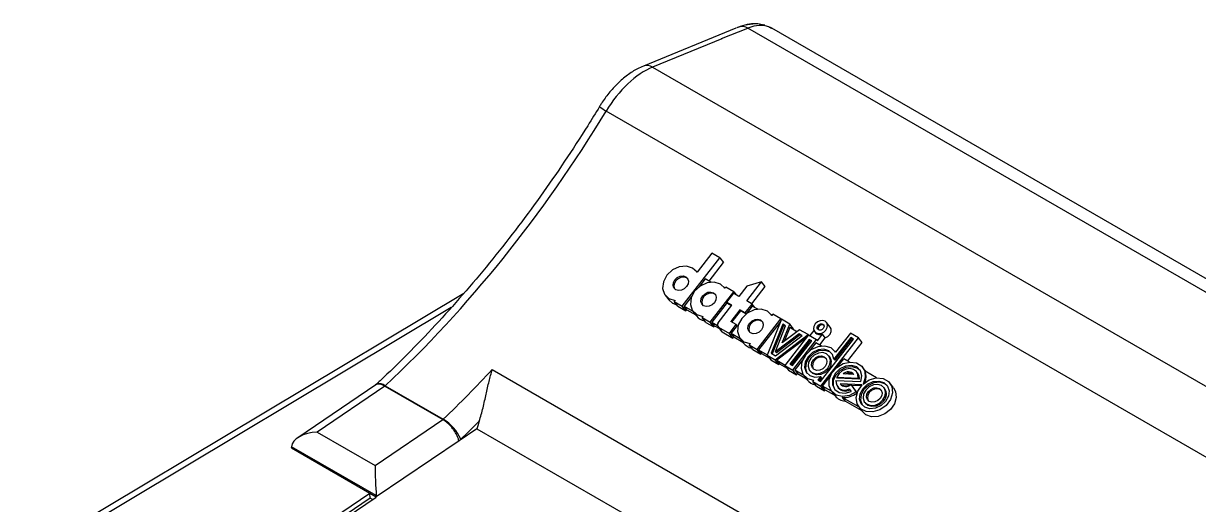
# Model space of a CAD drawing. Header units: millimetres. Extents: x 102 to 710, y 145 to 429.
# Drawn here: x 444.6 to 522.2, y 397.5 to 429.3 of the extents above; entities that cross this region are included whole.
import ezdxf

# ---------------------------------------------------------------- set-up
doc = ezdxf.new("R2010")
doc.units = ezdxf.units.MM

msp = doc.modelspace()

# ---------------------------------------------------------------- linework, layer by layer
at = {"color": 7, "linetype": 'Continuous', "lineweight": 25}
for p, q in [((491.6503, 428.9749), (485.5504, 426.4779)), ((490.7154, 428.291), (492.4625, 428.988)), ((491.8541, 429.0583), (491.7334, 429.0089)), ((492.34, 429.1809), (492.34, 429.1809)), ((617.3856, 356.8715), (492.4625, 428.988)), ((493.5705, 429.1694), (493.4605, 429.2098)), ((493.8337, 429.0727), (493.5186, 429.1649)), ((494.0245, 428.9598), (493.8699, 429.0541)), ((493.8699, 429.0541), (493.87, 429.0536)), ((494.0623, 428.9565), (493.8954, 429.0235)), ((618.805, 356.9444), (494.0307, 428.9751)), ((490.7338, 428.2804), (486.1588, 426.4077)), ((490.7154, 428.291), (490.7338, 428.2804)), ((490.7154, 428.2908), (490.7154, 428.291)), ((486.1588, 426.4077), (610.9479, 354.3685)), ((607.921, 351.432), (483.0837, 423.4991)), ((490.0725, 414.0957), (489.0935, 412.8359)), ((490.6029, 413.7895), (490.0725, 414.0957)), ((488.1175, 410.5917), (490.6029, 413.7895)), ((489.8912, 412.2509), (490.8434, 413.4762)), ((490.6029, 413.7895), (490.8434, 413.4762)), ((489.0959, 412.8391), (489.0481, 412.9014)), ((489.6341, 412.3993), (489.2113, 411.8553)), ((490.0097, 412.1825), (489.6341, 412.3993)), ((490.9344, 411.7778), (490.8865, 411.8401)), ((490.9922, 411.8521), (490.9319, 411.7746)), ((491.5225, 411.546), (490.9922, 411.8521)), ((492.3784, 411.9223), (491.8512, 411.2439)), ((493.3606, 412.1975), (492.3784, 411.9223)), ((492.3815, 410.9378), (493.3606, 412.1975)), ((492.7157, 410.7449), (493.6012, 411.8842)), ((493.6012, 411.8842), (493.3606, 412.1975)), ((473.6691, 411.4362), (417.1538, 377.6298)), ((486.9858, 411.3181), (487.2263, 411.0047)), ((488.7445, 411.2547), (488.2333, 410.5969)), ((489.956, 409.5304), (491.5225, 411.546)), ((491.4976, 411.448), (491.0458, 410.8666)), ((491.8512, 411.2439), (491.4976, 411.448)), ((491.5225, 411.546), (491.6774, 411.3443)), ((487.6475, 410.9754), (487.5872, 410.8979)), ((487.5872, 410.8979), (488.1175, 410.5917)), ((487.8278, 410.5845), (487.5872, 410.8979)), ((487.8278, 410.5845), (488.3581, 410.2784)), ((488.3581, 410.2784), (488.1175, 410.5917)), ((488.2333, 410.5969), (488.8256, 410.255)), ((488.4184, 410.3559), (488.2333, 410.5969)), ((488.3581, 410.2784), (488.4184, 410.3559)), ((488.4184, 410.3559), (489.0106, 410.014)), ((488.8242, 410.2568), (489.0648, 409.9434)), ((491.0758, 410.8275), (490.0718, 409.5356)), ((490.4956, 409.4997), (491.3993, 410.6625)), ((491.3993, 410.6625), (491.0458, 410.8666)), ((491.0458, 410.8666), (491.1013, 410.7943)), ((491.1013, 410.7943), (491.3777, 410.6347)), ((491.9296, 410.3564), (491.3271, 409.5811)), ((491.4043, 409.5366), (491.9852, 410.2841)), ((492.2832, 410.1523), (491.9296, 410.3564)), ((491.9852, 410.2841), (491.9296, 410.3564)), ((491.9852, 410.2841), (492.3387, 410.08)), ((492.2832, 410.1523), (492.7351, 410.7337)), ((492.7454, 410.6032), (492.3387, 410.08)), ((492.7351, 410.7337), (492.3815, 410.9378)), ((492.9067, 410.5101), (492.7351, 410.7337)), ((493.121, 410.3864), (492.7454, 410.6032)), ((489.4859, 409.9141), (489.4257, 409.8365)), ((489.6663, 409.5232), (489.4257, 409.8365)), ((489.4257, 409.8365), (489.956, 409.5304)), ((489.6663, 409.5232), (490.1966, 409.217)), ((490.1966, 409.217), (489.956, 409.5304)), ((490.0718, 409.5356), (490.4421, 409.3218)), ((490.2569, 409.2946), (490.0718, 409.5356)), ((491.6807, 409.377), (491.3271, 409.5811)), ((492.3387, 410.08), (492.2832, 410.1523)), ((493.0673, 407.7343), (494.6338, 409.7499)), ((494.5839, 409.5419), (493.1598, 407.7096)), ((494.6692, 409.7295), (493.7214, 407.3567)), ((494.0457, 409.9817), (493.9978, 410.044)), ((494.1035, 410.056), (494.0432, 409.9785)), ((494.6338, 409.7499), (494.1035, 410.056)), ((494.5923, 409.537), (494.5839, 409.5419)), ((494.6624, 409.7126), (494.6338, 409.7499)), ((495.2287, 409.4064), (494.6692, 409.7295)), ((497.9018, 409.2049), (497.6612, 409.5183)), ((490.1966, 409.217), (490.2569, 409.2946)), ((490.2569, 409.2946), (490.5791, 409.1085)), ((490.474, 409.2454), (490.7146, 408.932)), ((490.7623, 408.8905), (490.5217, 409.2038)), ((490.5217, 409.2038), (491.2288, 408.7956)), ((490.7623, 408.8905), (491.4694, 408.4823)), ((491.2288, 408.7956), (491.6807, 409.377)), ((491.4694, 408.4823), (491.2288, 408.7956)), ((491.7362, 409.3047), (491.3446, 408.8008)), ((491.3446, 408.8008), (491.9369, 408.4589)), ((491.5296, 408.5598), (491.3446, 408.8008)), ((491.6807, 409.377), (491.7362, 409.3047)), ((494.7645, 409.3936), (493.999, 407.4772)), ((494.8201, 409.3213), (494.0676, 407.4376)), ((494.2517, 407.0506), (496.4369, 408.709)), ((494.2753, 407.3177), (496.0403, 408.6572)), ((494.2767, 407.5977), (494.9511, 409.286)), ((495.8538, 408.7648), (494.2989, 407.5848)), ((495.9093, 408.6925), (494.3544, 407.5125)), ((494.7319, 408.1627), (495.2287, 409.4064)), ((495.8774, 409.032), (494.7319, 408.1627)), ((494.9511, 409.286), (494.7645, 409.3936)), ((494.7645, 409.3936), (494.8201, 409.3213)), ((494.938, 409.2532), (494.8201, 409.3213)), ((495.2204, 409.1744), (494.853, 408.2546)), ((496.4723, 408.6885), (494.9058, 406.673)), ((495.7001, 408.8975), (495.2204, 409.1744)), ((495.4693, 409.0931), (495.2287, 409.4064)), ((495.4491, 409.0424), (495.4693, 409.0931)), ((496.0403, 408.6572), (495.8538, 408.7648)), ((495.8538, 408.7648), (495.9093, 408.6925)), ((496.4369, 408.709), (495.8774, 409.032)), ((496.0102, 408.6343), (495.9093, 408.6925)), ((496.4624, 408.6758), (496.4369, 408.709)), ((496.4723, 408.6885), (497.0026, 408.3824)), ((496.8215, 408.9941), (496.5494, 408.644)), ((496.868, 408.9093), (496.9236, 408.837)), ((497.0581, 408.3101), (497.3861, 408.732)), ((497.5711, 408.491), (497.3861, 408.732)), ((499.2296, 408.8094), (498.2505, 407.5497)), ((499.7599, 408.5033), (499.2296, 408.8094)), ((491.4694, 408.4823), (491.5296, 408.5598)), ((491.5296, 408.5598), (492.1219, 408.2179)), ((491.9355, 408.4607), (492.1761, 408.1473)), ((492.5972, 408.118), (492.537, 408.0405)), ((492.7775, 407.7271), (492.537, 408.0405)), ((492.537, 408.0405), (493.0673, 407.7343)), ((496.3449, 408.5247), (494.3588, 407.0174)), ((496.4984, 408.3927), (495.2332, 406.7647)), ((496.5539, 408.3204), (495.3103, 406.7202)), ((495.4099, 406.6627), (496.6752, 408.2906)), ((495.4361, 406.3668), (497.0026, 408.3824)), ((496.6752, 408.2906), (496.4984, 408.3927)), ((496.4984, 408.3927), (496.5539, 408.3204)), ((496.9527, 408.1744), (496.5299, 407.6304)), ((496.6536, 408.2628), (496.5539, 408.3204)), ((497.3283, 407.9576), (496.9527, 408.1744)), ((497.0026, 408.3824), (497.0581, 408.3101)), ((497.2097, 408.026), (497.5711, 408.491)), ((497.2484, 405.6013), (499.4325, 408.4115)), ((497.2746, 405.3055), (499.7599, 408.5033)), ((499.2557, 408.5136), (498.147, 407.087)), ((499.3112, 408.4413), (498.2025, 407.0147)), ((499.0482, 406.9647), (500.0005, 408.1899)), ((499.4325, 408.4115), (499.2557, 408.5136)), ((499.2557, 408.5136), (499.3112, 408.4413)), ((499.4109, 408.3837), (499.3112, 408.4413)), ((500.0005, 408.1899), (499.7599, 408.5033)), ((492.7775, 407.7271), (493.3079, 407.4209)), ((493.3079, 407.4209), (493.0673, 407.7343)), ((493.1598, 407.7096), (493.3449, 407.4686)), ((493.1598, 407.7096), (493.7307, 407.38)), ((493.3079, 407.4209), (493.3449, 407.4686)), ((493.3449, 407.4686), (493.8668, 407.1672)), ((493.7214, 407.3567), (494.2517, 407.0506)), ((493.7214, 407.3567), (493.9619, 407.0434)), ((493.999, 407.4772), (494.2753, 407.3177)), ((494.2989, 407.5848), (494.2767, 407.5977)), ((494.2767, 407.5977), (494.3322, 407.5253)), ((494.2989, 407.5848), (494.3544, 407.5125)), ((494.3544, 407.5125), (494.3322, 407.5253)), ((497.864, 407.2384), (497.8085, 407.3107)), ((498.253, 407.5529), (498.2051, 407.6152)), ((498.3684, 406.5691), (498.7912, 407.1131)), ((499.1668, 406.8963), (498.7912, 407.1131)), ((475.5553, 406.4033), (578.2449, 347.1219)), ((493.9619, 407.0434), (494.4923, 406.7372)), ((494.4923, 406.7372), (494.2517, 407.0506)), ((494.3588, 407.0174), (494.5439, 406.7764)), ((494.3588, 407.0174), (494.9212, 406.6928)), ((494.4923, 406.7372), (494.5439, 406.7764)), ((494.5439, 406.7764), (495.0512, 406.4835)), ((494.9058, 406.673), (495.4361, 406.3668)), ((494.9058, 406.673), (495.1463, 406.3596)), ((495.1463, 406.3596), (495.6767, 406.0535)), ((495.2332, 406.7647), (495.4099, 406.6627)), ((495.6767, 406.0535), (495.4361, 406.3668)), ((496.0631, 407.0298), (495.5519, 406.372)), ((495.5519, 406.372), (496.1441, 406.0301)), ((495.5519, 406.372), (495.7369, 406.131)), ((496.5394, 406.3363), (496.5949, 406.264)), ((498.147, 407.087), (498.2025, 407.0147)), ((500.2694, 406.2597), (500.0436, 406.5539)), ((495.6767, 406.0535), (495.7369, 406.131)), ((495.7369, 406.131), (496.3292, 405.7891)), ((496.1428, 406.0319), (496.3834, 405.7185)), ((496.8045, 405.6892), (496.7442, 405.6116)), ((496.7442, 405.6116), (497.2746, 405.3055)), ((496.9848, 405.2983), (496.7442, 405.6116)), ((497.2615, 405.9477), (497.0716, 405.7034)), ((497.0716, 405.7034), (497.2484, 405.6013)), ((497.317, 405.8754), (497.1488, 405.6589)), ((497.2615, 405.9477), (497.317, 405.8754)), ((497.3903, 405.3107), (497.9015, 405.9684)), ((498.2739, 405.6863), (499.9151, 405.6087)), ((498.3913, 405.8327), (498.3357, 405.905)), ((498.3357, 405.905), (499.7509, 405.8381)), ((499.8064, 405.7658), (498.3913, 405.8327)), ((499.4654, 406.0733), (498.7448, 406.1074)), ((499.7025, 406.1771), (499.647, 406.2494)), ((499.7509, 405.8381), (499.8064, 405.7658)), ((500.9699, 405.8553), (500.2064, 406.2961)), ((467.8598, 405.3921), (462.7014, 401.8931)), ((468.4493, 405.3061), (463.973, 402.2698)), ((467.8973, 405.4313), (467.8434, 405.381)), ((468.4794, 405.3328), (468.4503, 405.3056)), ((468.4503, 405.3056), (472.2847, 403.092)), ((468.4794, 405.3328), (472.3135, 403.1194)), ((496.9848, 405.2983), (497.5152, 404.9921)), ((497.5152, 404.9921), (497.2746, 405.3055)), ((497.5754, 405.0697), (497.3903, 405.3107)), ((497.9826, 404.9688), (497.3903, 405.3107)), ((497.5152, 404.9921), (497.5754, 405.0697)), ((497.5754, 405.0697), (498.1677, 404.7277)), ((497.9813, 404.9705), (498.2219, 404.6572)), ((498.3779, 405.275), (498.4334, 405.2027)), ((500.0098, 405.3825), (498.5594, 405.4511)), ((498.5594, 405.4511), (498.5948, 405.4049)), ((499.1788, 405.3521), (498.6217, 405.3784)), ((499.1588, 405.122), (499.2779, 404.9534)), ((499.2645, 405.4054), (499.6083, 404.9189)), ((499.2645, 405.4054), (499.3201, 405.3331)), ((499.9486, 405.3157), (499.3102, 405.3459)), ((499.3201, 405.3331), (499.6639, 404.8465)), ((499.6639, 404.8465), (499.6083, 404.9189)), ((501.5056, 405.1361), (501.4501, 405.2085)), ((502.0873, 405.1996), (501.8467, 405.513)), ((499.7857, 403.9279), (498.6985, 404.5555)), ((498.6985, 404.5555), (498.8836, 404.3145)), ((499.9708, 403.6868), (498.8836, 404.3145)), ((500.181, 404.2341), (500.2365, 404.1618)), ((499.7844, 403.9296), (500.025, 403.6163)), ((467.8084, 400.0557), (472.2847, 403.092)), ((472.2847, 403.092), (472.3135, 403.1194)), ((472.2847, 403.092), (472.2847, 403.092)), ((474.5393, 402.4909), (473.3592, 401.6904)), ((474.5393, 402.4909), (575.0017, 344.4953)), ((463.973, 402.2698), (467.8084, 400.0557)), ((473.3592, 401.6904), (467.8854, 397.9775)), ((473.4685, 401.7942), (473.3592, 401.6904)), ((462.2816, 401.2125), (462.2832, 401.2524)), ((462.2816, 401.2125), (467.8854, 397.9775)), ((467.8821, 398.0648), (462.2857, 401.2956)), ((467.8084, 400.0557), (467.8084, 400.0557)), ((467.4489, 398.2074), (428.1585, 371.556)), ((467.4736, 397.8962), (428.1832, 371.2449)), ((462.5168, 394.3291), (467.8732, 397.9624)), ((467.8732, 397.9624), (467.4489, 398.2074)), ((467.4736, 397.8962), (467.4489, 398.2074)), ((467.6367, 397.802), (467.4736, 397.8962))]:
    msp.add_line(p, q, dxfattribs=at)
at = {"color": 8, "linetype": 'Continuous', "lineweight": 25}
for p, q in [((493.8337, 429.0727), (493.8337, 429.0727)), ((472.828, 410.4949), (417.764, 377.5566))]:
    msp.add_line(p, q, dxfattribs=at)
at = {"color": 7, "linetype": 'Continuous', "lineweight": 25, "flags": 128}
for points in [[(489.0935, 412.8359), (488.8017, 413.1167), (488.3902, 413.2438), (487.9218, 413.1979), (487.4678, 412.986), (487.0977, 412.6404), (486.8678, 412.2139), (486.8132, 411.7715), (486.9422, 411.3807), (487.2352, 411.1011), (487.6475, 410.9754)], [(488.4058, 411.8853), (488.2494, 411.7392), (488.0576, 411.6495), (487.8596, 411.6299), (487.6855, 411.6834), (487.5619, 411.8018), (487.5076, 411.967), (487.5308, 412.154), (487.628, 412.3343), (487.7844, 412.4804), (487.9762, 412.57), (488.1742, 412.5896), (488.3483, 412.5361), (488.4719, 412.4178), (488.5262, 412.2525), (488.503, 412.0655), (488.4058, 411.8853)], [(488.4785, 412.4067), (488.4038, 412.4638), (488.2298, 412.5173), (488.0317, 412.4977), (487.8399, 412.408), (487.6835, 412.262), (487.5863, 412.0817), (487.5631, 411.8947), (487.6108, 411.7405)], [(490.9319, 411.7746), (490.6402, 412.0553), (490.2287, 412.1825), (489.7602, 412.1366), (489.3063, 411.9247), (488.9362, 411.5791), (488.7062, 411.1526), (488.6516, 410.7102), (488.7807, 410.3193), (489.0737, 410.0398), (489.4859, 409.9141)], [(487.2263, 411.0047), (487.4758, 410.7877), (487.7525, 410.6826)], [(490.2443, 410.8239), (490.0879, 410.6779), (489.8961, 410.5882), (489.6981, 410.5686), (489.524, 410.6221), (489.4004, 410.7404), (489.3461, 410.9057), (489.3693, 411.0927), (489.4665, 411.273), (489.6229, 411.419), (489.8147, 411.5087), (490.0127, 411.5283), (490.1868, 411.4748), (490.3104, 411.3564), (490.3647, 411.1912), (490.3415, 411.0042), (490.2443, 410.8239)], [(490.317, 411.3454), (490.2423, 411.4025), (490.0682, 411.456), (489.8702, 411.4364), (489.6784, 411.3467), (489.522, 411.2006), (489.4248, 411.0204), (489.4016, 410.8334), (489.4493, 410.6792)], [(494.0432, 409.9785), (493.7515, 410.2592), (493.34, 410.3864), (492.8715, 410.3405), (492.4176, 410.1286), (492.0474, 409.783), (491.8175, 409.3565), (491.7629, 408.9141), (491.8919, 408.5232), (492.1849, 408.2437), (492.5972, 408.118)], [(493.3556, 409.0278), (493.1992, 408.8818), (493.0073, 408.7921), (492.8093, 408.7725), (492.6353, 408.826), (492.5117, 408.9443), (492.4573, 409.1096), (492.4805, 409.2966), (492.5778, 409.4769), (492.7342, 409.6229), (492.926, 409.7126), (493.124, 409.7322), (493.298, 409.6787), (493.4216, 409.5603), (493.476, 409.3951), (493.4528, 409.2081), (493.3556, 409.0278)], [(493.4283, 409.5493), (493.3536, 409.6064), (493.1795, 409.6599), (492.9815, 409.6403), (492.7897, 409.5506), (492.6333, 409.4045), (492.5361, 409.2243), (492.5129, 409.0373), (492.5605, 408.8831)], [(496.9634, 408.8262), (497.1216, 408.7776), (497.3016, 408.7954), (497.476, 408.8769), (497.6182, 409.0097), (497.7066, 409.1736), (497.7276, 409.3435), (497.6782, 409.4938), (497.5659, 409.6014), (497.4076, 409.65), (497.2276, 409.6322), (497.0533, 409.5507), (496.9111, 409.4179), (496.8227, 409.254), (496.8016, 409.084), (496.851, 408.9338), (496.9634, 408.8262)], [(497.4414, 409.1117), (497.3703, 409.0453), (497.2831, 409.0046), (497.1931, 408.9957), (497.114, 409.02), (497.0578, 409.0738), (497.0331, 409.1489), (497.0437, 409.2339), (497.0879, 409.3158), (497.1589, 409.3822), (497.2461, 409.423), (497.3361, 409.4319), (497.4153, 409.4076), (497.4714, 409.3538), (497.4961, 409.2787), (497.4856, 409.1937), (497.4414, 409.1117)], [(497.5711, 408.491), (497.7517, 408.5891), (497.89, 408.7406), (497.9624, 408.9195), (497.9564, 409.0952), (497.9018, 409.2049)], [(498.2505, 407.5497), (497.9587, 407.8304), (497.5472, 407.9575), (497.0788, 407.9117), (496.6249, 407.6998), (496.2547, 407.3542), (496.0248, 406.9277), (495.9702, 406.4852), (496.0992, 406.0944), (496.3922, 405.8149), (496.8045, 405.6892)], [(498.147, 407.087), (498.0463, 407.4055), (497.8116, 407.6346), (497.479, 407.7391), (497.0996, 407.7031), (496.7316, 407.532), (496.4315, 407.2521), (496.2454, 406.9065), (496.2019, 406.548), (496.3076, 406.2319), (496.5464, 406.0066), (496.8815, 405.9068), (497.2615, 405.9477)], [(498.0333, 407.4258), (497.8671, 407.5623), (497.5345, 407.6668), (497.1551, 407.6308), (496.7871, 407.4597), (496.487, 407.1798), (496.3009, 406.8341), (496.2574, 406.4757), (496.3631, 406.1596), (496.3701, 406.1489)], [(497.7396, 406.497), (497.881, 406.7592), (497.9148, 407.0311), (497.8357, 407.2715), (497.6559, 407.4437), (497.4028, 407.5215), (497.1148, 407.493), (496.8358, 407.3626), (496.6083, 407.1501), (496.4669, 406.8879), (496.4331, 406.6159), (496.5122, 406.3755), (496.6919, 406.2034), (496.9451, 406.1256), (497.2331, 406.1541), (497.5121, 406.2845), (497.7396, 406.497)], [(497.5629, 406.599), (497.4064, 406.4529), (497.2146, 406.3633), (497.0166, 406.3437), (496.8426, 406.3972), (496.719, 406.5155), (496.6646, 406.6808), (496.6878, 406.8678), (496.785, 407.048), (496.9415, 407.1941), (497.1333, 407.2838), (497.3313, 407.3034), (497.5053, 407.2499), (497.6289, 407.1315), (497.6833, 406.9663), (497.6601, 406.7793), (497.5629, 406.599)], [(497.6356, 407.1205), (497.5608, 407.1776), (497.3868, 407.2311), (497.1888, 407.2115), (496.997, 407.1218), (496.8406, 406.9757), (496.7433, 406.7955), (496.7201, 406.6085), (496.7678, 406.4543)], [(497.7952, 406.4247), (497.5676, 406.2122), (497.2886, 406.0818), (497.0006, 406.0533), (496.7475, 406.131), (496.5949, 406.264)], [(499.6083, 404.9189), (499.1732, 404.6941), (498.7148, 404.6237), (498.2995, 404.7178), (497.9872, 404.963), (497.823, 405.3236), (497.8308, 405.7476), (498.0094, 406.1738), (498.333, 406.5404), (498.7547, 406.7946), (499.2138, 406.8995), (499.6437, 406.8401), (499.9823, 406.6248), (500.1808, 406.2849), (500.2104, 405.8694), (500.0669, 405.4384)], [(499.9151, 405.6087), (499.9876, 405.9862), (499.8956, 406.3259), (499.6547, 406.5705), (499.3054, 406.6789), (498.9068, 406.6326), (498.526, 406.4396), (498.2272, 406.1324), (498.0608, 405.7627), (498.0549, 405.3929), (498.2105, 405.0854), (498.5013, 404.8921), (498.8783, 404.8454), (499.2779, 404.9534)], [(498.2086, 405.0876), (498.1104, 405.3206), (498.1163, 405.6904), (498.2827, 406.06), (498.5815, 406.3673), (498.9623, 406.5603), (499.361, 406.6066), (499.7102, 406.4982), (499.8718, 406.3645)], [(499.7509, 405.8381), (499.7341, 406.0746), (499.6281, 406.2725), (499.446, 406.4073), (499.2102, 406.4623), (498.95, 406.4307), (498.6975, 406.3165), (498.4839, 406.1337), (498.3357, 405.905)], [(500.0669, 405.4384), (500.482, 405.7204), (500.9469, 405.8531), (501.3923, 405.8169), (501.7515, 405.6171), (501.971, 405.2835), (502.0179, 404.866), (501.8854, 404.4269), (501.5931, 404.0318), (501.1847, 403.7396), (500.7213, 403.5939), (500.2718, 403.6166), (499.9036, 403.8042), (499.6715, 404.1287), (499.6102, 404.5417), (499.7289, 404.9816), (500.0098, 405.3825)], [(499.7025, 406.1771), (499.7896, 406.0023), (499.8064, 405.7658)], [(501.558, 404.2927), (501.2594, 404.0138), (500.8932, 403.8426), (500.5152, 403.8052), (500.1829, 403.9073), (499.9469, 404.1333), (499.8432, 404.4488), (499.8875, 404.8058), (500.0731, 405.1499), (500.3717, 405.4288), (500.7379, 405.5999), (501.1159, 405.6373), (501.4482, 405.5353), (501.6841, 405.3093), (501.7879, 404.9938), (501.7436, 404.6368), (501.558, 404.2927)], [(501.6749, 405.3236), (501.5037, 405.4629), (501.1714, 405.565), (500.7934, 405.5276), (500.4272, 405.3565), (500.1286, 405.0776), (499.943, 404.7335), (499.8987, 404.3765), (500.0025, 404.061), (500.0117, 404.0466)], [(502.0873, 405.1996), (502.216, 404.9574), (502.2593, 404.5603), (502.1404, 404.1427), (501.8754, 403.7608), (501.5, 403.4662), (501.0647, 403.2985), (500.6284, 403.2803), (500.2496, 403.414), (500.025, 403.6163)], [(501.3812, 404.3947), (501.5226, 404.6569), (501.5564, 404.9289), (501.4773, 405.1693), (501.2975, 405.3415), (501.0444, 405.4192), (500.7564, 405.3907), (500.4774, 405.2603), (500.2499, 405.0478), (500.1085, 404.7857), (500.0747, 404.5137), (500.1538, 404.2733), (500.3335, 404.1011), (500.5867, 404.0233), (500.8747, 404.0518), (501.1537, 404.1822), (501.3812, 404.3947)], [(501.2045, 404.4968), (501.048, 404.3507), (500.8562, 404.261), (500.6582, 404.2414), (500.4842, 404.2949), (500.3606, 404.4133), (500.3062, 404.5785), (500.3294, 404.7655), (500.4266, 404.9458), (500.5831, 405.0919), (500.7749, 405.1815), (500.9729, 405.2011), (501.1469, 405.1476), (501.2705, 405.0293), (501.3249, 404.864), (501.3017, 404.677), (501.2045, 404.4968)], [(501.2772, 405.0182), (501.2024, 405.0753), (501.0284, 405.1288), (500.8304, 405.1092), (500.6386, 405.0196), (500.4822, 404.8735), (500.3849, 404.6932), (500.3617, 404.5062), (500.4094, 404.352)], [(501.4368, 404.3224), (501.2092, 404.1099), (500.9302, 403.9795), (500.6422, 403.951), (500.3891, 404.0288), (500.2365, 404.1618)]]:
    msp.add_lwpolyline(points, dxfattribs=at)
at = {"color": 8, "linetype": 'Continuous', "lineweight": 25}
for centre, radius, start, end in [((492.0873, 428.4084), 0.6905, 57.085074, 109.744874), ((485.7838, 425.8292), 0.6894, 57.044161, 109.811106), ((485.6565, 427.8854), 5.0852, 233.644086, 239.606451), ((468.1109, 404.9247), 0.5498, 47.916809, 112.858214)]:
    msp.add_arc(centre, radius, start, end, dxfattribs=at)
at = {"color": 7, "linetype": 'Continuous', "lineweight": 25}
for centre, radius, start, end in [((493.3611, 427.815), 1.3395, 60.009612, 67.676114), ((489.7667, 410.4989), 0.8951, 218.360349, 258.680435), ((490.6331, 409.3628), 0.1941, 135.129862, 234.972202), ((490.8426, 409.0307), 0.1615, 217.627712, 240.205097), ((497.2273, 409.104), 0.4044, 221.313652, 293.112644), ((497.3567, 409.0939), 0.2652, 60.974991, 194.056192), ((492.878, 408.7028), 0.8951, 218.360349, 258.680435), ((497.3228, 406.8744), 0.6522, 316.404462, 33.921364), ((422.5164, 455.5201), 72.2882, 313.540658, 317.198746), ((497.0853, 406.274), 0.8951, 218.360345, 258.680424), ((498.8638, 405.6354), 0.5921, 175.067771, 299.880197), ((499.0892, 405.7524), 0.4945, 40.462058, 134.124349), ((499.1607, 405.6766), 0.4964, 53.114461, 121.472073), ((499.2281, 405.9253), 1.0462, 339.27422, 20.758366), ((498.9237, 405.6357), 0.6541, 221.44985, 296.375963), ((498.9339, 405.7671), 0.49, 220.161952, 312.426155), ((498.7884, 406.0039), 1.4511, 266.447159, 307.104921), ((500.9644, 404.7722), 0.6522, 316.404684, 33.921142), ((498.9374, 405.2286), 0.9157, 218.610322, 266.630035), ((470.8763, 400.7008), 2.8134, 22.869517, 59.279202), ((423.8031, 454.0973), 72.1267, 313.518225, 314.875982), ((481.8133, 400.4903), 7.5441, 160.684189, 164.621787)]:
    msp.add_arc(centre, radius, start, end, dxfattribs=at)
for centre, major_axis, ratio, start_param, end_param in [((491.9484, 425.5586), (2.079, 3.4181), 0.5584071, 0.0965635, 0.644886), ((490.5989, 427.1938), (-0.4633, 1.161), 0.6587282, 5.5870981, 5.607896), ((485.5068, 422.1262), (2.6074, 4.2676), 0.5566636, 0.6459659, 1.5891615), ((459.1769, 437.0404), (26.4498, 42.4545), 0.5489591, 4.257142, 4.7353498), ((468.6256, 404.4012), (-0.7817, 0.9793), 0.4493624, 5.4229333, 6.2482435), ((472.4431, 407.9667), (4.0599, 2.5988), 0.1889125, 3.2380203, 3.2391159), ((464.0501, 401.2975), (1.7657, 0.064), 0.5516725, 1.5944329, 3.0779628), ((463.1662, 400.6979), (-0.6226, 1.0867), 0.5773728, 0.7020258, 0.745659), ((467.8854, 399.0834), (-0.0534, 1.4738), 0.0377257, 0.8489468, 2.3324767), ((467.0016, 398.4838), (-0.6226, 1.0867), 0.5773728, 3.9346902, 4.0181513)]:
    msp.add_ellipse(centre, major_axis=major_axis, ratio=ratio, start_param=start_param, end_param=end_param, dxfattribs=at)
for points in [[(491.8143, 429.0402), (491.7752, 429.0256), (491.7406, 429.0123), (491.7102, 428.9991)], [(493.8699, 429.0541), (493.8578, 429.0603), (493.8457, 429.0665), (493.8337, 429.0727)], [(493.8699, 429.0541), (493.8577, 429.0604), (493.8459, 429.0664), (493.8337, 429.0727)]]:
    msp.add_open_spline(points, degree=3, dxfattribs=at)
for points, knots in [([(493.5231, 429.1794), (493.3883, 429.2153), (493.073, 429.2991), (492.5332, 429.2679), (492.1144, 429.1621), (491.8847, 429.0705), (491.8541, 429.0583)], [0, 0, 0, 0, 0.2451972, 0.573603, 0.9432324, 1, 1, 1, 1]), ([(493.0688, 429.2614), (492.9388, 429.2654), (492.8115, 429.2575), (492.5645, 429.2267), (492.4482, 429.2044), (492.34, 429.1809)], [0.50000964, 0.50000964, 0.50000964, 0.50000964, 0.75, 0.75, 1, 1, 1, 1]), ([(485.5504, 426.4779), (485.4188, 426.4192), (485.0549, 426.2568), (484.4784, 425.8827), (483.84, 425.3367), (483.2639, 424.7012), (482.8754, 424.1678), (482.6852, 423.8599), (482.642, 423.79)], [0, 0, 0, 0, 0.1182307, 0.3268479, 0.5365868, 0.7454098, 0.9422871, 1, 1, 1, 1]), ([(482.642, 423.79), (482.3852, 423.3701), (481.6393, 422.1503), (480.3486, 420.1653), (478.7513, 417.8587), (477.0905, 415.6138), (475.373, 413.4372), (473.6039, 411.336), (471.7891, 409.3166), (469.9669, 407.4201), (468.661, 406.1467), (467.9787, 405.5076), (467.8973, 405.4313)], [0, 0, 0, 0, 0.06109071, 0.17743344, 0.29377333, 0.41009412, 0.52639055, 0.64265751, 0.75888978, 0.87508271, 0.98510543, 1, 1, 1, 1]), ([(474.6939, 402.9857), (474.794, 403.2717), (474.8722, 403.5696), (475.0186, 404.1757), (475.0832, 404.4724), (475.2118, 405.0541), (475.2759, 405.3408), (475.376, 405.752), (475.4101, 405.8862), (475.4806, 406.149), (475.5174, 406.2784), (475.5553, 406.4033)], [0, 0, 0, 0, 0.25, 0.25, 0.5, 0.5, 0.75, 0.75, 0.875, 0.875, 1, 1, 1, 1]), ([(473.3592, 401.6904), (473.3555, 401.6879), (473.3515, 401.6852), (473.3455, 401.6869), (473.3443, 401.6907), (473.3409, 401.7011), (473.3391, 401.7086), (473.3335, 401.7312), (473.3295, 401.7467), (473.3167, 401.7934), (473.3068, 401.8253), (473.273, 401.9228), (473.2453, 401.9892), (473.1802, 402.1241), (473.1423, 402.1933), (473.0592, 402.3289), (473.0139, 402.3957), (472.9156, 402.5275), (472.8628, 402.5921), (472.754, 402.7135), (472.6974, 402.7713), (472.5801, 402.88), (472.5213, 402.9294), (472.4031, 403.0183), (472.3434, 403.0581), (472.2847, 403.092)], [0, 0, 0, 0, 0.0078125, 0.0078125, 0.015625, 0.015625, 0.03125, 0.03125, 0.0625, 0.0625, 0.125, 0.125, 0.25, 0.25, 0.375, 0.375, 0.5, 0.5, 0.625, 0.625, 0.75, 0.75, 0.875, 0.875, 1, 1, 1, 1])]:
    msp.add_open_spline(points, degree=3, knots=knots, dxfattribs=at)

doc.saveas('drawing.dxf')
